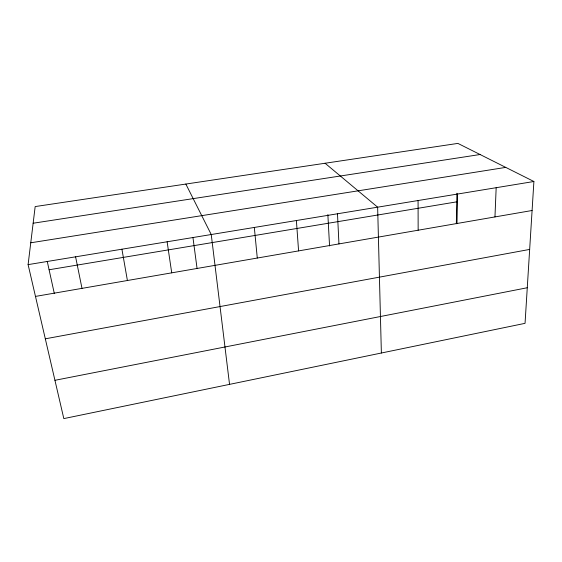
<?xml version="1.0" encoding="UTF-8"?>
<svg xmlns="http://www.w3.org/2000/svg" width="562" height="562" viewBox="0 0 562 562"><rect width="100%" height="100%" fill="white"/><g stroke="black" fill="none" stroke-linecap="round" stroke-linejoin="round"><path stroke-width="0.84" d="M456.33 223.753L456.92 193.23M456.99 223.493L457.573 194.045M494.96 216.925L496.169 187.701M533.9 181.498L525.048 323.34L63.822 418.599L28.1 264.625L35.174 206.57L457.889 143.401L533.9 181.498L28.1 264.625M54.936 380.305L527.275 287.744M45.311 338.816L529.664 249.416M35.476 296.413L532.088 210.504M49.091 269.76L456.758 201.842M30.762 242.791L505.744 167.392M33.144 223.226L480.081 154.522M325.082 163.247L377.643 207.181L381.373 353.013M185.846 184.055L211.242 234.53L229.542 384.373M47.236 261.33L54.345 293.61M75.589 256.82L81.996 288.362M121.919 249.205L127.405 280.508M167.118 241.779L171.726 272.844M192.998 237.859L197.086 268.622M254.319 227.448L257.284 258.042M296.392 220.536L298.584 250.898M327.857 214.628L329.557 245.98M337.488 213.778L338.949 243.915M418.072 200.536L418.149 230.216"/></g></svg>
